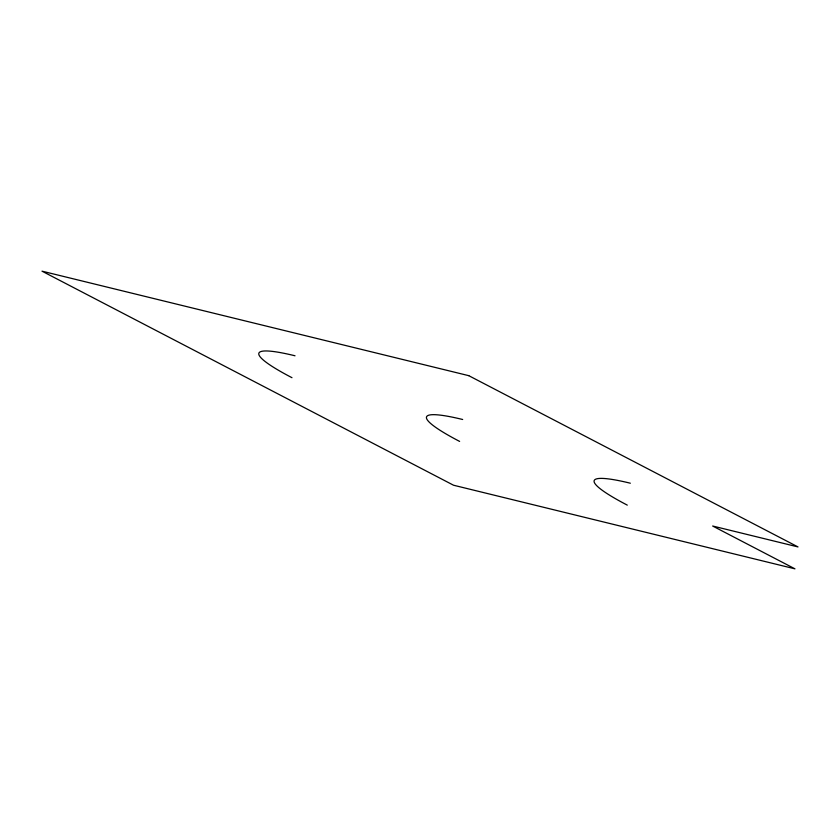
<?xml version="1.0" encoding="UTF-8"?>
<svg xmlns="http://www.w3.org/2000/svg" width="840" height="840" viewBox="0 0 840 840"><rect width="100%" height="100%" fill="white"/><g stroke="black" fill="none" stroke-linecap="round" stroke-linejoin="round"><path stroke-width="1.26" d="M627.291 505.124A126.871 15.246 21 0 1 630.336 483.21M459.627 441.409A126.871 15.246 21 0 1 462.672 419.496M291.974 377.695A126.871 15.246 21 0 1 295.019 355.782M468.762 375.669L42 271.163L453.548 485.226L794.955 568.837L712.646 526.019L798 546.924L468.762 375.669"/></g></svg>
